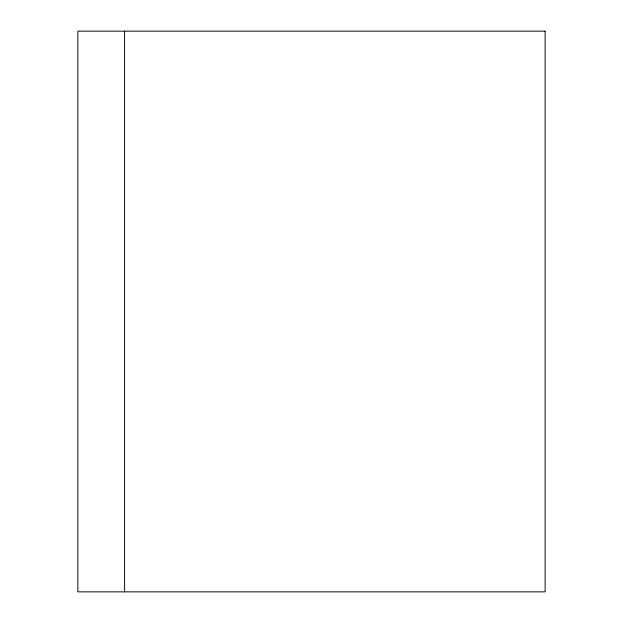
<?xml version="1.0" encoding="UTF-8"?>
<svg xmlns="http://www.w3.org/2000/svg" width="623" height="623" viewBox="0 0 623 623"><rect width="100%" height="100%" fill="white"/><g stroke="black" fill="none" stroke-linecap="round" stroke-linejoin="round"><path stroke-width="0.93" d="M124.6 31.15L124.6 591.85M545.125 31.15L77.875 31.15L77.875 591.85L545.125 591.85L545.125 31.15"/></g></svg>
